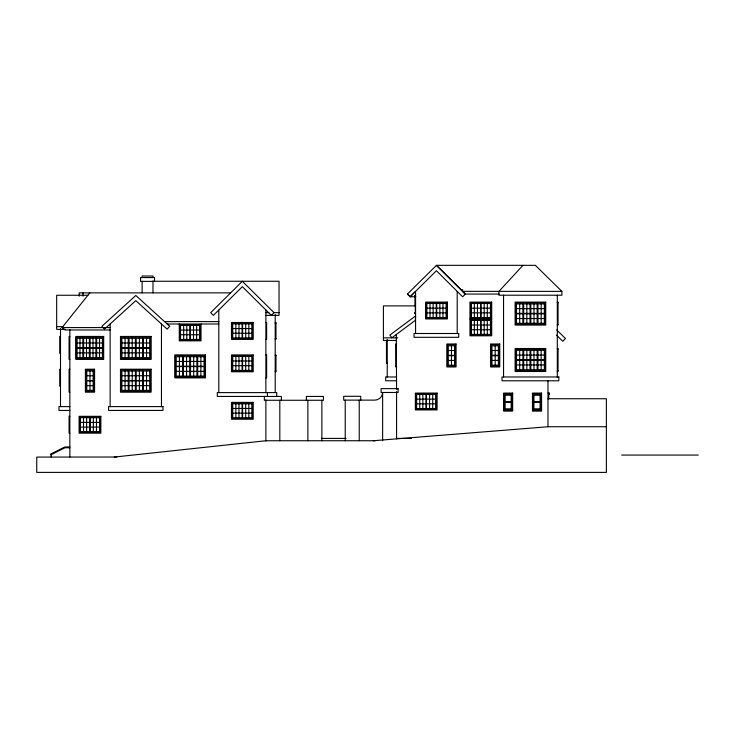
<?xml version="1.0" encoding="UTF-8"?>
<svg xmlns="http://www.w3.org/2000/svg" width="735" height="735" viewBox="0 0 735 735"><rect width="100%" height="100%" fill="white"/><g stroke="black" fill="none" stroke-linecap="round" stroke-linejoin="round"><path stroke-width="1.1" d="M110.131 329.969L65.057 329.969L62.071 327.58L89.826 292.87M522.943 265.326L498.955 291.382L498.955 295.213L561.898 295.213L561.898 291.382L535.346 265.326L436.452 265.326L407.429 294.055L410.121 296.765L415.817 296.765M274.008 312.66L271.316 315.379L242.348 286.65L213.38 315.379L210.679 312.66L242.348 281.257L274.008 312.66L279.043 312.66M407.429 294.055L410.13 296.775L415.569 291.382L415.569 333.497M410.13 296.775L436.443 270.719L462.637 296.793L465.338 294.073L498.955 294.073M114.182 457.078L265.877 440.743L375.319 440.743M373.224 440.743L547.97 426.741L606.375 426.741M152.365 281.257L279.043 281.257L279.043 315.379L265.877 315.379M462.627 289.572L462.627 291.382L465.338 294.073L436.452 265.326L462.627 291.354L561.898 291.382M230.634 292.87L79.178 292.87L79.178 296.205M87.915 295.259L56.678 295.259L56.678 329.381L65.452 329.381M415.569 295.617L414.604 295.617L414.604 296.563L415.321 296.563L415.321 312.706L414.604 312.706L414.604 313.652L415.569 313.652M557.305 302.103L558.058 302.103L558.058 325.072L557.305 325.072M557.305 302.701L558.058 302.701M415.569 305.898L383.404 305.898L383.404 340.47L396.569 340.47M426.888 308.176L436.25 308.167M436.737 308.176L446.099 308.167M471.227 308.176L480.589 308.167M481.076 308.176L490.438 308.167M516.503 308.636L522.87 308.636M523.669 308.636L530.027 308.636M530.826 308.636L537.184 308.636M537.983 308.636L544.35 308.636M265.877 312.66L268.927 312.66M426.888 312.871L436.25 312.871M436.737 312.871L446.099 312.871M471.227 312.871L480.589 312.871M481.076 312.871L490.438 312.871M516.503 318.54L522.87 318.54M523.669 318.54L530.027 318.54M530.826 318.54L537.184 318.54M537.983 318.54L544.35 318.54M469.959 318.944L491.706 318.944M164.53 321.599L218.874 321.599M265.877 322.481L266.63 322.481L266.63 339.322L265.877 339.322M275.212 322.481L275.965 322.481L275.965 339.322L275.212 339.322M275.212 323.262L275.965 323.262M167.167 323.988L218.809 323.988M557.305 324.282L558.058 324.282M471.227 325.017L480.589 325.017M481.076 325.017L490.438 325.017M56.678 326.662L62.806 326.662M62.071 327.58L110.131 327.58M232.738 328.554L242.1 328.554M242.587 328.554L251.949 328.554M471.227 329.721L480.589 329.721M481.076 329.721L490.438 329.721M180.534 330.061L189.896 330.061M190.383 330.061L199.745 330.061M232.738 333.249L242.1 333.249M242.587 333.249L251.949 333.249M180.534 334.756L189.896 334.756M190.383 334.756L199.745 334.756M60.509 336.446L59.746 336.446L59.746 353.296L60.509 353.296M69.843 336.446L69.081 336.446L69.081 359.415L69.843 359.415M383.404 337.87L397.819 337.87M275.212 338.541L275.965 338.541M387.235 340.434L386.472 340.434L386.472 363.402L387.235 363.402M386.472 341.022L387.235 341.022M77.074 342.988L82.871 342.988M83.588 342.988L89.385 342.988M90.111 342.988L95.899 342.988M96.625 342.988L102.413 342.988M121.881 342.988L128.248 342.988M129.038 342.988L135.405 342.988M136.196 342.988L142.562 342.988M143.362 342.988L149.72 342.988M396.569 343.989L395.807 343.989L395.807 366.958L396.569 366.958M395.807 344.586L396.569 344.586M77.074 347.738L82.871 347.738L82.871 338.229M102.413 347.738L96.625 347.738L96.625 338.229M77.074 348.133L82.871 348.133L82.871 357.642M102.413 348.133L96.625 348.133L96.625 357.642M557.305 348.528L558.058 348.528L558.058 371.506L557.305 371.506M557.305 349.125L558.058 349.125M448.267 350.521L454.662 350.521M491.981 350.521L498.367 350.521M77.074 352.883L82.871 352.883M83.588 352.883L89.385 352.883M90.111 352.883L95.899 352.883M96.625 352.883L102.413 352.883M121.881 352.883L128.248 352.883M129.038 352.883L135.405 352.883M136.196 352.883L142.562 352.883M143.362 352.883L149.72 352.883M265.877 354.922L266.63 354.922L266.63 377.891L265.877 377.891M275.212 354.922L275.965 354.922L275.965 371.763L275.212 371.763M516.503 355.069L522.87 355.069M523.669 355.069L530.027 355.069M530.826 355.069L537.184 355.069M537.983 355.069L544.35 355.069M275.212 355.703L275.965 355.703M448.267 360.426L454.662 360.426M491.981 360.426L498.367 360.426M232.738 360.995L242.1 360.986M242.587 360.995L251.949 360.986M176.225 361.455L182.583 361.455M183.382 361.455L189.74 361.455M190.54 361.455L196.906 361.455M197.697 361.455L204.064 361.455M386.472 362.612L387.235 362.612M516.503 364.964L522.87 364.964M523.669 364.964L530.027 364.964M530.826 364.964L537.184 364.964M537.983 364.964L544.35 364.964M232.738 365.69L242.1 365.69M242.587 365.69L251.949 365.69M395.807 366.168L396.569 366.168M60.509 369.218L59.746 369.218L59.746 386.068L60.509 386.068M69.843 369.218L69.081 369.218L69.081 392.187L69.843 392.187M557.305 370.706L558.058 370.706M275.212 370.982L275.965 370.982M176.225 371.359L182.583 371.359M183.382 371.359L189.74 371.359M190.54 371.359L196.906 371.359M197.697 371.359L204.064 371.359M86.794 375.75L93.18 375.75M121.881 375.75L128.248 375.75M129.038 375.75L135.405 375.75M136.196 375.75L142.562 375.75M143.362 375.75L149.72 375.75M396.569 376.972L385.7 376.972L385.7 380.803L396.569 380.803M86.794 385.654L93.18 385.654M121.881 385.654L128.248 385.654M129.038 385.654L135.405 385.654M136.196 385.654L142.562 385.654M143.362 385.654L149.72 385.654M547.97 393.05L549.514 393.05L549.514 394.585L548.742 394.585M503.548 394.024L512.663 394.024M532.452 394.024L541.566 394.024M547.97 398.737L606.375 398.737L606.375 472.394L36.75 472.394L36.75 457.078L116.847 457.014M416.626 399.151L425.988 399.142M426.475 399.151L435.837 399.142M505.037 401.714L511.183 401.714M533.932 401.714L540.087 401.714M505.037 402.192L511.183 402.192M533.932 402.192L540.087 402.192M416.626 403.846L425.988 403.846M426.475 403.846L435.837 403.846M69.843 406.611L58.975 406.611L58.975 410.433L69.843 410.433M232.738 408.458L242.1 408.458M242.587 408.458L251.949 408.458M503.548 410.167L512.663 410.167M532.452 410.167L541.566 410.167M232.738 413.153L242.1 413.153M242.587 413.153L251.949 413.153M69.843 416.322L69.081 416.322L69.081 433.163L69.843 433.163M80.381 422.395L89.743 422.386M90.23 422.395L99.593 422.386M80.381 427.09L89.743 427.09M90.23 427.09L99.593 427.09M321.489 438.409L345.974 438.409M396.569 438.409L411.471 438.409M69.843 446.981L64.827 446.981L50.476 454.156L50.825 454.855L65.011 447.762L69.843 447.762M621.681 455.066L698.25 455.066M556.643 329.85L565.445 338.513L562.762 341.242L556.533 335.114M462.627 291.382L464.961 293.697M396.294 334.489L396.569 389.311M557.305 295.213L557.305 377.432M548.723 393.05L548.742 399.013M547.97 380.803L547.97 426.741M541.162 303.886L541.162 313.386M541.162 313.781L541.162 323.29M541.162 350.31L541.162 359.819M541.162 360.214L541.162 369.723M534.005 303.886L534.005 313.386M534.005 313.781L534.005 323.29M534.005 350.31L534.005 359.819M534.005 360.214L534.005 369.723M526.848 303.886L526.848 313.386M526.848 313.781L526.848 323.29M526.848 350.31L526.848 359.819M526.848 360.214L526.848 369.723M519.691 303.886L519.691 313.386M519.691 313.781L519.691 323.29M519.691 350.31L519.691 359.819M519.691 360.214L519.691 369.723M503.548 295.213L503.548 376.972M495.17 345.772L495.17 355.281M495.17 355.676L495.17 365.176M487.314 303.472L487.314 317.575M487.314 320.322L487.314 334.416M484.2 303.472L484.2 317.575M484.2 320.322L484.2 334.416M477.465 303.472L477.465 317.575M477.465 320.322L477.465 334.416M474.351 303.472L474.351 317.575M474.351 320.322L474.351 334.416M457.207 291.382L457.207 333.497M451.465 345.772L451.465 355.281M451.465 355.676L451.465 365.176M442.975 303.472L442.975 317.575M439.861 303.472L439.861 317.575M433.126 303.472L433.126 317.575M432.713 394.447L432.713 408.55M430.012 303.472L430.012 317.575M429.589 394.447L429.589 408.55M422.864 394.447L422.864 408.55M419.74 394.447L419.74 408.55M415.174 295.617L415.174 306.054M396.569 391.571L396.569 438.868M387.235 339.414L387.235 376.972M382.632 440.743L382.632 392.472A7.91 7.91 0 0 1 374.969 400.125L343.695 400.125L343.695 396.294L360.756 396.294L360.756 400.125M359.222 400.125L359.222 440.743M345.22 400.125L345.22 440.743M321.884 400.263L321.884 440.743M307.882 400.263L307.882 440.743M306.348 400.263L306.348 396.431L323.418 396.431L323.418 400.263L264.343 400.263L264.343 396.431M281.34 400.263L281.34 396.431L217.284 396.431L217.284 392.609L276.746 392.609L276.746 396.431M279.815 400.263L279.815 440.743M275.212 314.571L275.212 392.609M267.411 392.609L267.411 396.431M265.877 309.986L265.877 392.609M265.877 399.858L265.877 441.009M248.825 323.85L248.825 337.953M248.825 356.291L248.825 370.394M248.825 403.754L248.825 417.857M245.71 323.85L245.71 337.953M245.71 356.291L245.71 370.394M245.71 403.754L245.71 417.857M238.976 323.85L238.976 337.953M238.976 356.291L238.976 370.394M238.976 403.754L238.976 417.857M235.862 323.85L235.862 337.953M235.862 356.291L235.862 370.394M235.862 403.754L235.862 417.857M218.809 309.986L218.809 392.609M201.013 323.988L201.013 340.829L179.267 340.829L179.267 323.988M200.885 356.705L200.885 366.205M200.885 366.6L200.885 376.109M196.631 325.357L196.631 339.46M193.718 356.705L193.718 366.205M193.718 366.6L193.718 376.109M193.507 325.357L193.507 339.46M186.782 325.357L186.782 339.46M186.561 356.705L186.561 366.205M186.561 366.6L186.561 376.109M183.658 325.357L183.658 339.46M179.404 356.705L179.404 366.205M179.404 366.6L179.404 376.109M161.47 323.988L161.47 406.602M152.981 277.554L152.981 276.02L142.112 276.02L142.112 277.554M152.981 281.386L152.981 292.87M146.541 338.229L146.541 347.738M146.541 348.133L146.541 357.642M146.541 371L146.541 380.51M146.541 380.905L146.541 390.404M142.112 281.257L142.112 292.87M139.384 338.229L139.384 347.738M139.384 348.133L139.384 357.642M139.384 371L139.384 380.51M139.384 380.905L139.384 390.404M132.217 338.229L132.217 347.738M132.217 348.133L132.217 357.642M132.217 371L132.217 380.51M132.217 380.905L132.217 390.404M125.06 338.229L125.06 347.738M125.06 348.133L125.06 357.642M125.06 371L125.06 380.51M125.06 380.905L125.06 390.404M110.131 323.988L110.131 406.602M99.519 338.229L99.519 347.738M99.519 348.133L99.519 357.642M96.469 417.691L96.469 431.794M95.899 338.229L95.899 347.738L90.111 347.738L90.111 338.229M95.899 357.642L95.899 348.133L90.111 348.133L90.111 357.642M93.354 417.691L93.354 431.794M93.005 338.229L93.005 347.738M93.005 348.133L93.005 357.642M89.982 371L89.982 380.51M89.982 380.905L89.982 390.404M89.385 338.229L89.385 347.738L83.588 347.738L83.588 338.229M89.385 357.642L89.385 348.133L83.588 348.133L83.588 357.642M86.62 417.691L86.62 431.794M86.491 338.229L86.491 347.738M86.491 348.133L86.491 357.642M83.505 417.691L83.505 431.794M83.009 292.87L83.009 296.205M79.977 338.229L79.977 347.738M79.977 348.133L79.977 357.642M69.843 329.721L69.843 457.014M60.509 328.508L60.509 406.611M51.174 454.68L51.174 457.014M415.569 315.976L415.293 320.377L391.865 337.778L389.853 335.077L415.569 315.976M169.712 326.303L167.139 329.142L135.8 300.652L104.462 329.142L101.889 326.303L135.8 295.479L169.712 326.303M154.515 277.554L140.578 277.554L140.578 281.386L154.515 281.386L154.515 277.554M447.367 302.103L425.62 302.103L425.62 318.944L447.367 318.944L447.367 302.103M491.706 302.103L469.959 302.103L469.959 335.794L491.706 335.794L491.706 302.103M545.737 302.103L515.116 302.103L515.116 325.072L545.737 325.072L545.737 302.103M545.14 302.701L515.713 302.701L515.713 324.282L545.14 324.282L545.14 302.701M446.586 302.884L426.401 302.884L426.401 318.163L446.586 318.163L446.586 302.884M490.925 302.884L470.74 302.884L470.74 318.163L490.925 318.163L490.925 302.884M436.25 303.472L426.888 303.472L426.888 317.575L436.25 317.575L436.25 303.472M446.099 303.472L436.737 303.472L436.737 317.575L446.099 317.575L446.099 303.472M480.589 303.472L471.227 303.472L471.227 317.575L480.589 317.575L480.589 303.472M490.438 303.472L481.076 303.472L481.076 317.575L490.438 317.575L490.438 303.472M522.87 303.886L516.503 303.886L516.503 313.386L522.87 313.386L522.87 303.886M530.027 303.886L523.669 303.886L523.669 313.386L530.027 313.386L530.027 303.886M537.184 303.886L530.826 303.886L530.826 313.386L537.184 313.386L537.184 303.886M544.35 303.886L537.983 303.886L537.983 313.386L544.35 313.386L544.35 303.886M522.87 313.781L516.503 313.781L516.503 323.29L522.87 323.29L522.87 313.781M530.027 313.781L523.669 313.781L523.669 323.29L530.027 323.29L530.027 313.781M537.184 313.781L530.826 313.781L530.826 323.29L537.184 323.29L537.184 313.781M544.35 313.781L537.983 313.781L537.983 323.29L544.35 323.29L544.35 313.781M490.925 319.734L470.74 319.734L470.74 335.004L490.925 335.004L490.925 319.734M480.589 320.322L471.227 320.322L471.227 334.416L480.589 334.416L480.589 320.322M490.438 320.322L481.076 320.322L481.076 334.416L490.438 334.416L490.438 320.322M253.217 322.481L231.47 322.481L231.47 339.322L253.217 339.322L253.217 322.481M252.436 323.262L232.251 323.262L232.251 338.541L252.436 338.541L252.436 323.262M242.1 323.85L232.738 323.85L232.738 337.953L242.1 337.953L242.1 323.85M251.949 323.85L242.587 323.85L242.587 337.953L251.949 337.953L251.949 323.85M200.232 324.769L180.047 324.769L180.047 340.048L200.232 340.048L200.232 324.769M189.896 325.357L180.534 325.357L180.534 339.46L189.896 339.46L189.896 325.357M199.745 325.357L190.383 325.357L190.383 339.46L199.745 339.46L199.745 325.357M458.732 333.497L414.035 333.497L414.035 337.319L458.732 337.319L458.732 333.497M103.681 336.446L75.806 336.446L75.806 359.415L103.681 359.415L103.681 336.446M151.116 336.446L120.485 336.446L120.485 359.415L151.116 359.415L151.116 336.446M103.139 337.043L76.357 337.043L76.357 358.625L103.139 358.625L103.139 337.043M150.519 337.043L121.082 337.043L121.082 358.625L150.519 358.625L150.519 337.043M102.413 338.229L77.074 338.229L77.074 357.642L102.413 357.642L102.413 338.229M128.248 338.229L121.881 338.229L121.881 347.738L128.248 347.738L128.248 338.229M135.405 338.229L129.038 338.229L129.038 347.738L135.405 347.738L135.405 338.229M142.562 338.229L136.196 338.229L136.196 347.738L142.562 347.738L142.562 338.229M149.72 338.229L143.362 338.229L143.362 347.738L149.72 347.738L149.72 338.229M456.058 343.989L446.871 343.989L446.871 366.958L456.058 366.958L456.058 343.989M499.763 343.989L490.576 343.989L490.576 366.958L499.763 366.958L499.763 343.989M455.461 344.586L447.468 344.586L447.468 366.168L455.461 366.168L455.461 344.586M499.166 344.586L491.182 344.586L491.182 366.168L499.166 366.168L499.166 344.586M454.662 345.772L448.267 345.772L448.267 355.281L454.662 355.281L454.662 345.772M498.367 345.772L491.981 345.772L491.981 355.281L498.367 355.281L498.367 345.772M128.248 348.133L121.881 348.133L121.881 357.642L128.248 357.642L128.248 348.133M135.405 348.133L129.038 348.133L129.038 357.642L135.405 357.642L135.405 348.133M142.562 348.133L136.196 348.133L136.196 357.642L142.562 357.642L142.562 348.133M149.72 348.133L143.362 348.133L143.362 357.642L149.72 357.642L149.72 348.133M545.737 348.528L515.116 348.528L515.116 371.506L545.737 371.506L545.737 348.528M545.14 349.125L515.713 349.125L515.713 370.706L545.14 370.706L545.14 349.125M522.87 350.31L516.503 350.31L516.503 359.819L522.87 359.819L522.87 350.31M530.027 350.31L523.669 350.31L523.669 359.819L530.027 359.819L530.027 350.31M537.184 350.31L530.826 350.31L530.826 359.819L537.184 359.819L537.184 350.31M544.35 350.31L537.983 350.31L537.983 359.819L544.35 359.819L544.35 350.31M205.46 354.922L174.829 354.922L174.829 377.891L205.46 377.891L205.46 354.922M253.217 354.922L231.47 354.922L231.47 371.763L253.217 371.763L253.217 354.922M204.863 355.51L175.426 355.51L175.426 377.101L204.863 377.101L204.863 355.51M252.436 355.703L232.251 355.703L232.251 370.982L252.436 370.982L252.436 355.703M454.662 355.676L448.267 355.676L448.267 365.176L454.662 365.176L454.662 355.676M498.367 355.676L491.981 355.676L491.981 365.176L498.367 365.176L498.367 355.676M242.1 356.291L232.738 356.291L232.738 370.394L242.1 370.394L242.1 356.291M251.949 356.291L242.587 356.291L242.587 370.394L251.949 370.394L251.949 356.291M182.583 356.705L176.225 356.705L176.225 366.205L182.583 366.205L182.583 356.705M189.74 356.705L183.382 356.705L183.382 366.205L189.74 366.205L189.74 356.705M196.906 356.705L190.54 356.705L190.54 366.205L196.906 366.205L196.906 356.705M204.064 356.705L197.697 356.705L197.697 366.205L204.064 366.205L204.064 356.705M522.87 360.214L516.503 360.214L516.503 369.723L522.87 369.723L522.87 360.214M530.027 360.214L523.669 360.214L523.669 369.723L530.027 369.723L530.027 360.214M537.184 360.214L530.826 360.214L530.826 369.723L537.184 369.723L537.184 360.214M544.35 360.214L537.983 360.214L537.983 369.723L544.35 369.723L544.35 360.214M182.583 366.6L176.225 366.6L176.225 376.109L182.583 376.109L182.583 366.6M189.74 366.6L183.382 366.6L183.382 376.109L189.74 376.109L189.74 366.6M196.906 366.6L190.54 366.6L190.54 376.109L196.906 376.109L196.906 366.6M204.064 366.6L197.697 366.6L197.697 376.109L204.064 376.109L204.064 366.6M94.576 369.218L85.389 369.218L85.389 392.187L94.576 392.187L94.576 369.218M151.116 369.218L120.485 369.218L120.485 392.187L151.116 392.187L151.116 369.218M93.979 369.815L85.995 369.815L85.995 391.397L93.979 391.397L93.979 369.815M150.519 369.815L121.082 369.815L121.082 391.397L150.519 391.397L150.519 369.815M93.18 371L86.794 371L86.794 380.51L93.18 380.51L93.18 371M128.248 371L121.881 371L121.881 380.51L128.248 380.51L128.248 371M135.405 371L129.038 371L129.038 380.51L135.405 380.51L135.405 371M142.562 371L136.196 371L136.196 380.51L142.562 380.51L142.562 371M149.72 371L143.362 371L143.362 380.51L149.72 380.51L149.72 371M558.83 376.972L502.023 376.972L502.023 380.803L558.83 380.803L558.83 376.972M93.18 380.905L86.794 380.905L86.794 390.404L93.18 390.404L93.18 380.905M128.248 380.905L121.881 380.905L121.881 390.404L128.248 390.404L128.248 380.905M135.405 380.905L129.038 380.905L129.038 390.404L135.405 390.404L135.405 380.905M142.562 380.905L136.196 380.905L136.196 390.404L142.562 390.404L142.562 380.905M149.72 380.905L143.362 380.905L143.362 390.404L149.72 390.404L149.72 380.905M398.094 388.64L381.097 388.64L381.097 392.472L398.094 392.472L398.094 388.64M437.104 393.078L415.358 393.078L415.358 409.919L437.104 409.919L437.104 393.078M512.663 393.078L503.548 393.078L503.548 411.113L512.663 411.113L512.663 393.078M541.566 393.078L532.452 393.078L532.452 411.113L541.566 411.113L541.566 393.078M436.324 393.859L416.139 393.859L416.139 409.138L436.324 409.138L436.324 393.859M425.988 394.447L416.626 394.447L416.626 408.55L425.988 408.55L425.988 394.447M435.837 394.447L426.475 394.447L426.475 408.55L435.837 408.55L435.837 394.447M511.67 394.594L504.55 394.594L504.55 409.432L511.67 409.432L511.67 394.594M540.565 394.594L533.445 394.594L533.445 409.432L540.565 409.432L540.565 394.594M511.183 395.081L505.037 395.081L505.037 408.945L511.183 408.945L511.183 395.081M540.087 395.081L533.932 395.081L533.932 408.945L540.087 408.945L540.087 395.081M253.217 402.385L231.47 402.385L231.47 419.226L253.217 419.226L253.217 402.385M252.436 403.166L232.251 403.166L232.251 418.445L252.436 418.445L252.436 403.166M242.1 403.754L232.738 403.754L232.738 417.857L242.1 417.857L242.1 403.754M251.949 403.754L242.587 403.754L242.587 417.857L251.949 417.857L251.949 403.754M163.005 406.602L108.596 406.602L108.596 410.433L163.005 410.433L163.005 406.602M100.86 416.322L79.114 416.322L79.114 433.163L100.86 433.163L100.86 416.322M100.079 417.103L79.894 417.103L79.894 432.382L100.079 432.382L100.079 417.103M89.743 417.691L80.381 417.691L80.381 431.794L89.743 431.794L89.743 417.691M99.593 417.691L90.23 417.691L90.23 431.794L99.593 431.794L99.593 417.691"/></g></svg>
